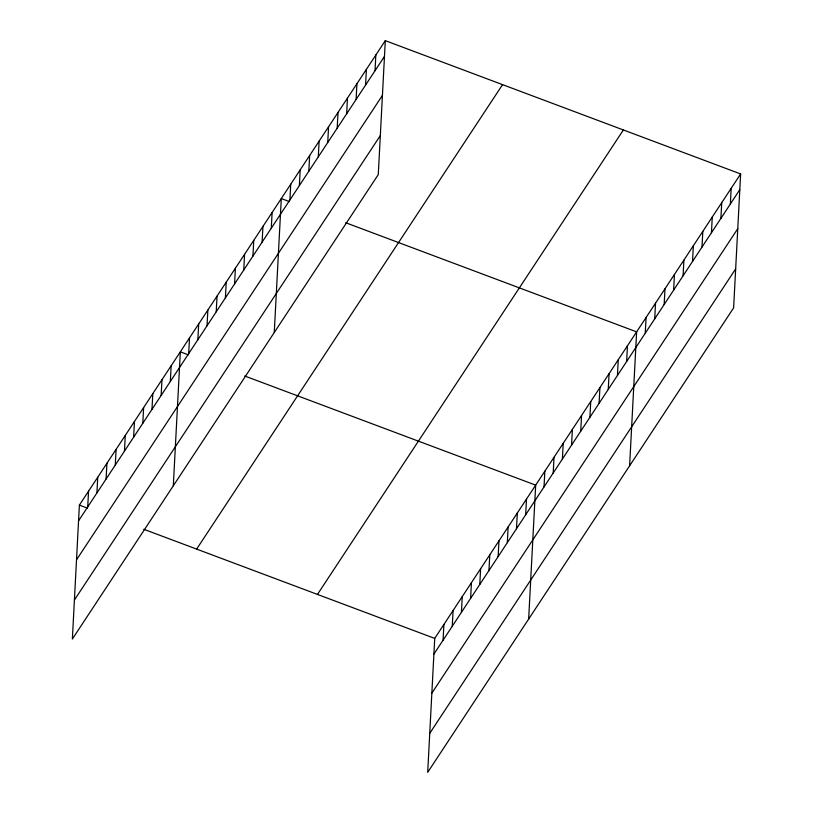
<?xml version="1.0" encoding="UTF-8"?>
<svg xmlns="http://www.w3.org/2000/svg" width="813" height="813" viewBox="0 0 813 813"><rect width="100%" height="100%" fill="white"/><g stroke="black" fill="none" stroke-linecap="round" stroke-linejoin="round"><path stroke-width="1.22" d="M385.301 40.65L79.379 505.107L72.367 639.048L378.279 174.592L385.301 40.65L740.633 173.952L733.621 307.893L427.699 772.35L434.721 638.408L740.633 173.952M87.733 506.895L88.556 491.174M96.91 492.963L97.733 477.241M106.086 479.03L106.92 463.308M115.273 465.097L116.096 449.376M124.45 451.154L125.273 435.443M133.627 437.221L134.45 421.51M142.803 423.288L143.627 407.577M151.98 409.356L152.803 393.644M161.157 395.423L161.98 379.701M170.334 381.49L171.157 365.769M173.311 485.778L180.334 351.836L188.382 354.854M188.687 353.625L189.51 337.903M197.864 339.692L198.687 323.97M207.041 325.759L207.864 310.038M216.217 311.816L217.041 296.105M225.394 297.883L226.217 282.172M234.571 283.95L235.404 268.239M243.758 270.018L244.581 254.306M252.934 256.085L253.758 240.363M262.111 242.152L262.934 226.431M271.288 228.219L272.111 212.498M274.266 332.507L281.288 198.565L289.337 201.583M289.916 199.927L290.739 184.216M299.377 185.567L300.2 169.856M308.828 171.218L309.651 155.496M318.29 156.858L319.113 141.147M327.741 142.509L328.564 126.787M337.192 128.149L338.025 112.428M346.653 113.79L347.476 98.078M356.104 99.44L356.927 83.719M365.565 85.08L366.389 69.359M375.017 70.721L375.84 55.01M443.075 640.197L443.898 624.475M452.252 626.264L453.075 610.543M461.428 612.331L462.251 596.61M470.605 598.388L471.428 582.677M479.782 584.456L480.605 568.744M488.959 570.523L489.782 554.812M498.135 556.59L498.969 540.879M507.322 542.657L508.145 526.936M516.499 528.724L517.322 513.003M525.676 514.792L526.499 499.07M528.653 619.079L535.676 485.137L244.713 375.992M544.029 486.926L544.852 471.205M553.206 472.993L554.029 457.272M562.383 459.05L563.206 443.339M571.559 445.118L572.382 429.406M580.736 431.185L581.559 415.473M589.913 417.252L590.736 401.541M599.09 403.319L599.913 387.598M608.266 389.386L609.089 373.665M617.443 375.454L618.266 359.732M626.62 361.521L627.453 345.799M629.608 465.808L636.63 331.867L345.667 222.721M645.258 333.228L646.081 317.507M654.709 318.869L655.532 303.158M664.17 304.519L664.993 288.798M673.621 290.16L674.444 274.438M683.083 275.8L683.906 260.089M692.534 261.451L693.357 245.729M701.995 247.091L702.818 231.37M711.446 232.731L712.269 217.02M720.897 218.382L721.731 202.661M730.359 204.022L731.182 188.301M78.556 520.828L384.478 56.371M76.513 559.842L382.425 95.385M74.41 600.035L380.321 135.578M196.644 549.1L502.556 84.643M317.456 594.425L623.378 129.958M433.898 654.13L739.81 189.663M431.855 693.143L737.767 228.677M429.742 733.336L735.663 268.879M79.379 505.107L87.428 508.125M143.759 529.263L434.721 638.408"/></g></svg>
